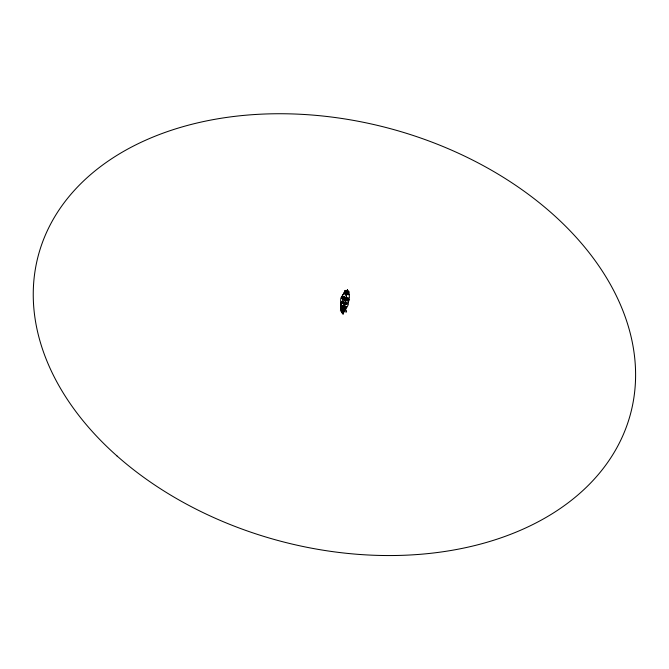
<?xml version="1.0" encoding="UTF-8"?>
<svg xmlns="http://www.w3.org/2000/svg" width="669" height="669" viewBox="0 0 669 669"><rect width="100%" height="100%" fill="white"/><g stroke="black" fill="none" stroke-linecap="round" stroke-linejoin="round"><path stroke-width="1" d="M340.83 307.665L341.073 306.845M340.822 307.506L340.856 307.063L341.115 308.919M345.731 306.72L344.803 310.199M341.483 307.422L341.274 304.194L341.499 309.647M343.113 297.78L343.046 296.919M341.014 307.171L340.947 307.556M341.926 310.14L341.173 308.409L341.165 305.265M341.056 306.494L341.315 306.009L341.056 307.121L341.223 305.976L341.608 307.439L341.483 305.557M341.959 301.903L343.23 300.105L348.039 300.899L348.306 303.408L341.692 302.229L342.026 301.744M343.95 310.015L345.104 308.534L344.326 307.807L343.724 307.874L343.222 309.22L343.373 308.61L345.112 308.953L344.811 309.964M340.964 308.016L341.55 310.132M341.692 306.394L341.215 306.201M342.737 311.244L342.762 310.784L343.205 313.184L343.807 311.06L343.03 313.167L342.737 310.784L342.888 313.109M346.107 302.998L344.694 304.052L346.074 303.208M342.595 297.354C343.147 298.709 343.122 295.414 342.545 298.106M343.356 311.57L343.247 312.548L343.59 311.486A14.802 10.186 17.7 0 1 343.498 311.737L343.649 311.712M343.339 312.532L343.189 313.159L343.532 311.118M345.538 308.342L345.881 307.631M345.672 308.468L345.94 306.72M341.073 308.601L341.065 308.058M343.046 297.153C342.896 298.048 341.909 297.262 343.406 297.847A19.083 13.656 4.8 0 1 343.925 297.864M344.075 297.345C342.194 296.233 343.272 298.382 341.817 298.123M342.545 312.314L342.26 312.005L342.444 313.769L342.277 312.089L342.52 313.385L343.272 310.776L343.172 311.236M345.63 308.518L345.697 306.812M345.898 306.887L345.731 307.673L345.564 306.737M342.252 311.988L342.428 312.841L342.26 311.361L342.177 311.779M346.116 304.261L346.049 302.739L345.973 304.244L345.99 303.617M347.922 297.922L347.93 300.331L343.623 299.561L344.811 297.337M345.982 303.985L346.35 303.291M343.532 312.231L342.796 312.105L343.197 312.523L343.214 311.93L342.444 313.769L342.603 311.762M340.956 306.461L341.056 306.711M341.131 309.019L341.424 310.023L341.257 308.936M345.304 308.819L345.003 310.115M340.931 306.812L340.964 306.101M341.433 304.244C339.768 307.188 342.712 300.055 340.989 305.307L341.357 305.131M341.207 305.072L341.349 304.671M342.812 311.21L343.23 311.779L346.132 299.821L345.564 299.971M341.524 304.796L341.474 307.238M340.789 306.469L341.223 307.263L340.789 307.372M340.83 306.778L340.872 306.176M341.458 305.189L341.533 304.186M342.127 311.328L342.202 311.813A14.768 10.252 12.5 0 1 342.001 311.194L341.851 310.742L342.327 311.102C341.182 310.7 343.331 314.229 343.264 312.13M342.419 312.574L342.319 312.139M342.495 312.574L342.545 313.335L342.804 312.507M342.896 312.03L343.03 313.201L343.155 311.403M345.463 309.387L345.564 308.794L344.778 309.588M345.547 307.799L345.589 308.217M347.596 293.44L346.785 294.393M346.124 302.731C343.707 304.119 344.025 305.457 343.339 310.516M344.694 302.447L344.836 302.095M343.807 309.212L344.577 308.877L344.635 309.504M344.276 306.569L344.292 306.084L344.384 306.569M343.849 301.895L343.715 303.174L344.644 303.325M344.853 302.664L345.229 303.216L344.493 302.89M345.547 293.047L345.773 294.009M343.899 308.61L344.125 309.137L344.577 308.769A18.857 13.388 4.8 0 0 342.545 308.459L341.909 306.143L343.247 305.976M345.045 302.756L344.485 303.082M345.748 299.603L345.781 300.147L345.898 299.478M345.932 300.038L346.634 293.465M346.843 299.52L346.693 300.281M341.249 304.311L341.081 304.771L341.566 302.003M341.123 304.771L341.332 304.211L341.157 304.788M342.202 311.135L342.227 311.921M343.339 297.998L343.481 297.245M342.545 309.479L343.13 307.899L342.21 305.833M343.364 304.437L343.598 301.627M343.222 309.22L344.87 308.978M343.615 309.12L343.373 308.61M344.351 296.827L344.142 297.922L344.853 298.391M343.481 311.562L343.072 313.025L343.707 310.633M343.548 309.279L343.674 308.401M344.134 301.945L344.075 302.338M345.196 292.579L345.413 293.582M344.786 299.127L344.794 299.946M341.24 306.603L341.516 306.469M342.637 298.073L343.214 296.676M342.737 298.006C342.21 296.518 344.284 296.902 342.603 297.964M343.105 311.637L342.687 312.916L342.679 312.072M341.031 303.049L340.764 306.034L347.077 307.163L348.373 304.353L341.039 302.99M340.939 305.323L340.83 305.85L341.299 305.49M342.227 301.042L341.056 305.022L341.541 302.279L341.424 302.932M343.975 296.626L343.682 297.103L343.766 296.676A21.801 1.957 89.3 0 0 343.732 297.212L342.98 298.065M341.407 304.529L340.897 304.997M341.006 305.516L341.056 304.905M343.674 297.663L343.481 297.404M343.423 298.499C343.657 296.216 344.41 297.27 343.239 298.876M342.829 312.808L343.406 312.908L343.925 311.302M345.823 307.615L345.254 306.72M345.564 307.673L345.764 306.553M342.854 297.044L342.712 297.621L342.687 297.195M343.59 297.329L343.715 297.17A21.483 1.923 89.3 0 1 343.749 296.752L343.063 296.727M341.123 303.55L341.056 303.818M341.616 302.789C341.315 300.398 340.989 305.323 341.499 303.651M341.215 304.353L341.449 302.597M344.075 296.743L343.741 296.86A12.31 1.121 89.2 0 0 343.766 296.626M341.223 304.303L341.391 303.308L341.374 303.877M348.984 291.868L349.168 294.042L344.05 293.131L345.313 291.207L348.975 291.868M341.165 304.152L341.341 303.157M341.642 303.216L341.884 302.012M341.106 303.851L341.232 303.601M341.633 303.55L341.734 302.856M342.829 296.894L342.578 297.613L342.98 297.019M346.509 291.667L347.495 290.045L347.554 291.801L347.554 290.062L343.247 314.296M341.675 303.483L342.01 302.02M342.996 298.817L343.573 297.789L343.164 298.031M345.781 307.054L345.764 307.698M345.722 307.372L345.731 308.066M345.664 307.272L345.58 307.715L345.58 307.079M342.863 312.574L343.222 312.18M341.148 302.848L341.407 301.962M343.205 313.184L343.348 311.946L342.779 312.649M345.555 307.999L345.89 307.222M341.826 297.981L342.177 297.044M341.901 298.056L342.503 296.685M342.035 297.212L342.026 297.822L342.411 296.76M344.267 309.438L344.292 308.852M341.483 302.455C341.274 303.651 340.881 302.447 341.6 303.132L341.842 302.045M342.754 297.019L342.963 297.27M344 297.379L342.771 298.617L343.724 297.295M341.274 302.84L341.165 303.216M341.533 301.418L341.6 303.099M341.391 302.856L341.583 302.48M341.667 309.906L341.667 309.663A18.958 13.439 4.8 0 1 342.152 309.73M343.189 298.299L343.548 298.014M341.332 309.438L341.391 310.015M341.399 309.881L341.299 309.463M343.03 313.167L343.59 311.704M343.431 311.829L343.339 312.883L343.724 311.135M346.366 302.99L346.525 303.308M348.482 294.067L348.541 294.485M343.69 298.073L344.008 298.374M342.946 298.784L343.214 297.789M344.017 310.14L344.418 308.81A19.225 13.648 4.8 0 1 344.953 308.911L344.844 308.902M343.339 312.883L343.632 311.495M344.401 292.629L345.221 290.396M342.846 298.625L343.046 297.546M343.339 312.44L343.314 311.93M341.341 302.413L341.474 301.836L341.633 302.589M345.48 306.678L344.786 308.334M345.405 309.371L345.43 308.861M345.689 308.534L346.124 307.205L345.689 307.121L345.438 308.15L345.932 308.233L346.149 307.255M345.179 309.371L345.447 308.802M341.792 298.19L342.285 296.651M341.926 298.223L342.127 297.153L341.909 297.571M342.695 296.518L342.428 297.078L342.436 296.61M342.127 298.056L342.285 297.521M341.725 302.012L341.524 302.957M342.536 298.575L343.598 297.805M343.983 297.471L342.737 298.75L344.334 296.392M341.123 307.364L341.357 306.778M346.885 293.741L346.584 293.791M341.491 306.728L341.499 306.753A19.2 13.639 4.8 0 1 342.018 306.803L342.687 308.451L342.118 309.061M345.84 293.357L346.559 293.825M346.885 293.766L346.417 293.925M342.603 309.103L343.122 308.075L342.076 305.85M342.595 312.005L342.436 312.816M343.322 311.988L342.812 312.423L342.285 310.617M346.057 303.45L346.525 303.943L346.358 303.425M341.215 302.58L341.842 301.811M345.204 309.337L345.363 308.802M340.814 308.267L340.998 308.275M343.147 298.759L344.175 296.819M343.021 298.165L342.645 298.667L344.058 297.228M341.524 308.401L341.441 308.1M345.396 308.2L344.828 309.379M344.443 293.607L344.911 292.637M341.433 308.133L341.407 308.693M341.307 308.718L341.391 308.417M341.315 306.904L341.265 307.305M348.031 302.756L349.569 299.369L347.612 299.093M345.237 306.862L344.226 308.091M345.355 306.929L344.376 308.091M341.073 307.155L341.09 307.447M341.834 306.076L341.6 309.254M341.867 308.367A19.225 13.648 4.8 0 1 342.386 308.434A19.234 13.648 4.8 0 0 341.867 308.426L341.433 309.103M346.5 291.801L347.562 290.078L347.571 293.825M346.032 292.403L347.52 290.045L346.5 291.717L347.52 290.103L347.562 293.892M344.92 308.309L345.522 306.912M342.285 296.902C341.307 297.998 343.849 296.058 342.336 296.977M343.013 297.111L343.264 296.643M343.055 297.437L343.406 296.71M343.356 312.615L343.515 312.139M343.665 311.629L343.44 312.398L342.804 312.289M343.506 312.364L343.44 312.666M342.929 298.173L343.381 297.939A19.083 13.656 4.8 0 1 343.899 298.014M342.637 298.725L342.829 298.282M341.391 302.313L341.6 301.878M342.603 298.876L343.038 298.382M343.766 308.802L344.401 309.086M346.818 290.814L347.32 291.149M346.952 290.99L347.571 291.107L347.035 291.14L346.91 290.254L347.863 290.43M342.796 297.22L342.888 297.697M342.578 295.288L344.033 293.265L345.823 293.591M341.7 306.444L342.168 306.226A19.217 13.664 4.8 0 1 344.744 306.661M344.828 309.279L344.15 310.132M346.835 290.864L347.52 290.045M344.769 309.346L344.117 310.065M346.475 302.773L345.99 302.781L346.182 303.91M343.105 305.976L342.645 306.502L343.13 305.984L341.851 306.21M342.704 298.876L343.966 297.563M343.03 312.222L342.829 312.799L342.771 311.47M344.025 297.304L342.812 298.416M343.582 310.684L342.929 310.567M342.361 308.601L342.352 309.086M342.068 298.131L342.21 297.554M341.692 306.101L341.09 306.31M346.801 299.955L345.555 300.732L346.793 300.021L346.442 297.245L346.81 299.921M343.64 302.906L344.577 304.111L346.065 303.341M346.701 300.256L344.803 299.913M346.517 293.674L346.258 293.85M343.64 308.401L344.711 308.593M347.244 291.241L347.838 290.438M345.145 290.396L345.196 292.353M344.936 293.875L345.396 294.017M346.542 303.81L346.358 302.714L346.433 303.927M346.893 294.251L345.773 293.975M341.7 309.73L342.143 309.789M342.57 308.509L344.075 308.685M343.021 308.585L344.51 308.894L343.908 308.819A19.234 13.648 4.8 0 1 344.945 308.969L344.686 308.576M343.741 298.407L340.856 297.814L340.546 301.426L342.419 301.752M344.502 306.235L344.769 306.511M343.364 308.668L343.448 308.242M342.787 311.963L343.565 312.105M344.677 309.454L344.41 309.396A19.242 13.648 4.8 0 0 342.352 309.028M343.072 313.025L342.779 310.391M346.132 293.783L345.421 293.557M342.72 298.098L342.57 297.897M346.801 291.274L347.847 291.132L346.676 290.923M342.863 311.06L342.804 310.625M344.727 299.653L345.472 300.716L344.736 299.587M342.846 310.475L343.23 311.06M343.657 302.781L344.502 304.069M343.013 311.771L343.515 311.353L343.021 311.896L342.553 311.169M344.744 299.503L345.455 300.682L344.761 299.277M343.665 302.656L344.476 304.01M342.536 311.821L342.771 312.314M344.752 299.394L345.48 300.657M342.411 311.704L341.984 310.96M341.943 310.048L341.257 308.434M342.185 309.371L341.575 307.523M342.076 309.17L341.708 308.367M344.543 308.819L344.627 309.321M342.302 312.189L342.478 312.732L342.285 312.139M345.522 293.214L346.141 295.096L345.513 293.306M344.928 293.064L345.179 293.892M344.226 298.692L343.874 296.534M342.068 306.77L341.993 306.059M346.124 302.798L346.174 303.333M348.482 293.39L348.516 293.867L343.824 293.03L345.053 290.965L348.424 291.985M345.982 302.739L345.998 303.417M342.177 306.168A19.217 13.664 4.8 0 1 344.752 306.603M345.095 307.355A19.2 13.639 4.8 0 1 345.597 307.481M341.734 309.137L340.37 310.926L346.592 312.03L346.199 309.998L341.734 309.137M349.218 294.745L349.461 298.215L341.616 296.819L343.59 293.733L349.21 294.753M343.088 298.458L342.57 298.449L343.088 298.458M346.074 295.18L345.497 293.557L346.074 295.18M344.652 306.862L344.527 305.934L344.602 306.854M116.941 455.907A306.511 213.444 15 0 0 623.6 433.913A306.511 213.444 15 0 0 262.741 114.098A306.511 213.444 15 0 0 116.941 455.907"/></g></svg>
